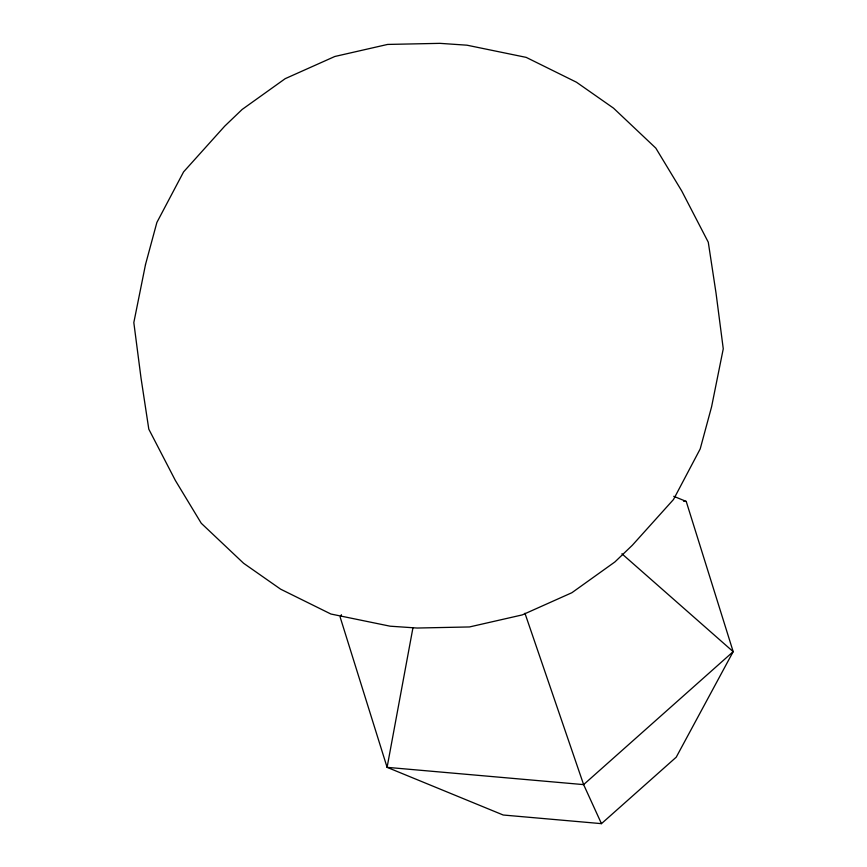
<?xml version="1.0" encoding="UTF-8"?>
<svg xmlns="http://www.w3.org/2000/svg" width="867" height="867" viewBox="0 0 867 867"><rect width="100%" height="100%" fill="white"/><g stroke="black" fill="none" stroke-linecap="round" stroke-linejoin="round"><path stroke-width="1.3" d="M412.93 627.881L387.094 767.338L503.207 815.013L601.46 823.65L676.238 757.173L733.179 651.659L686.22 501.429L673.735 496.303M341.425 614.725L340.146 617.098L387.094 767.338L583.621 784.613L733.179 651.659L621.921 553.785M683.532 501.191L686.22 501.429M601.46 823.65L583.621 784.613L524.947 613.251M145.504 264.554L133.821 322.578L141.05 378.24L148.81 429.187L175.351 480.437L201.263 523.267L243.573 563.247L280.605 589.159L330.891 614.02L390.117 626.191L417.125 628.033L469.481 626.949L522.259 614.909L571.873 592.725L614.931 561.924L632.368 545.224L673.496 499.511L700.2 448.922L711.579 406.829L723.262 348.805L716.034 293.144L708.274 242.196L681.722 190.946L655.81 148.116L613.5 108.137L576.468 82.224L526.182 57.374L466.966 45.192L439.948 43.35L387.603 44.434L334.825 56.485L285.21 78.659L242.142 109.459L224.705 126.159L183.587 171.883L156.873 222.472L145.504 264.554"/></g></svg>
